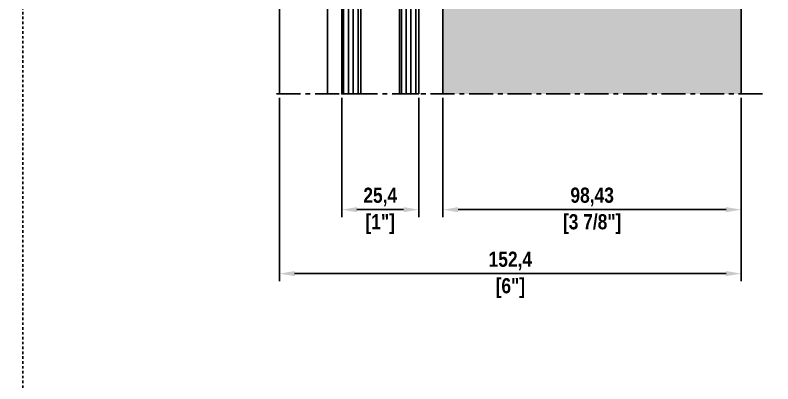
# Model space of a CAD drawing. Header units: millimetres. Extents: x -17234 to -8874, y -2869 to 1211.
# Drawn here: x -14576.8 to -14326.9, y -783.7 to -662.1 of the extents above; entities that cross this region are included whole.
import ezdxf

# ---------------------------------------------------------------- set-up
doc = ezdxf.new("R2010")
doc.units = ezdxf.units.MM
doc.linetypes.add('ACAD_ISO07W100', pattern=[3, 0, -3])
doc.linetypes.add('CENTER', pattern=[50.8, 31.75, -6.35, 6.35, -6.35])
doc.layers.get('Defpoints').update_dxf_attribs({"linetype": 'ACAD_ISO07W100', "true_color": 0x105689})
for name, color, linetype in [('Centerline', 6, 'CENTER'), ('Dim', 5, 'Continuous'), ('Gasket Silicone', 20, 'Continuous'), ('Glass', 4, 'Continuous'), ('Profile View', 9, 'Continuous')]:
    doc.layers.add(name, color=color, linetype=linetype)
doc.styles.add('TXT', font='techb___.ttf')
doc.dimstyles.new('ISO-25$0', dxfattribs={"dimtxt": 2.5, "dimasz": 2.5, "dimexe": 1.25, "dimexo": 0.625, "dimtad": 1, "dimtxsty": 'TXT', "dimcen": 2.5, "dimclrd": 5, "dimclre": 5, "dimclrt": 2, "dimadec": 0, "dimazin": 0, "dimtfac": 1, "dimtmove": 0, "dimatfit": 3, "dimfxl": 1, "dimarcsym": 0})

# ---------------------------------------------------------------- blocks, each defined once
blk = doc.blocks.new('*U4')
at = {"layer": 'Glass', "ltscale": 0.5}
h = blk.add_hatch(dxfattribs=at)
h.set_pattern_fill('ANSI31', color=5, scale=0.5, angle=45)
h.set_pattern_definition([(90, (0, -0.7), (-1.5875, 3e-16), [])])
h.paths.add_polyline_path([(0, 74.3), (6.35, 74.3), (6.35, 0), (0, 0)])
h.paths.add_polyline_path([(25.4, 0), (19.05, 0), (19.05, 74.3), (25.4, 74.3)])
at = {"layer": 'Glass'}
h = blk.add_hatch(dxfattribs=at)
h.set_pattern_fill('DOTS', color=9, scale=0.5)
h.set_pattern_definition([(0, (-1613.78865, -1630.7913), (0.396875, 0.79375), [0, -0.79375])])
h.paths.add_polyline_path([(17.05, 4.2), (8.35, 4.2, -0.414214), (6.35, 6.2), (6.35, 0, -0.20587), (19.05, 0), (19.05, 6.2, -0.414214)])
at = {"layer": 'Defpoints', "linetype": 'ByBlock', "ltscale": 0.5}
for points in [[(0, 74.3), (6.35, 74.3), (6.35, 0), (0, 0)], [(25.4, 0), (19.05, 0), (19.05, 74.3), (25.4, 74.3)]]:
    blk.add_lwpolyline(points, close=True, dxfattribs=at)
at = {"layer": 'Glass'}
for points in [[(0, 74.3), (0, 0), (6.35, 0), (6.35, 74.3)], [(19.05, 74.3), (19.05, 0), (25.4, 0), (25.4, 74.3)]]:
    blk.add_lwpolyline(points, dxfattribs=at)
at = {"layer": 'Glass', "color": 3}
for points in [[(19.05, 6.2), (19.05, 11, 0.414214), (17.05, 13), (8.35, 13, 0.414214), (6.35, 11), (6.35, 6.2, 0.414214), (8.35, 4.2), (17.05, 4.2, 0.414214)], [(18.05, 6.2), (18.05, 11, 0.414214), (17.05, 12), (8.35, 12, 0.414214), (7.35, 11), (7.35, 6.2, 0.414214), (8.35, 5.2), (17.05, 5.2, 0.414214)]]:
    blk.add_lwpolyline(points, format="xyb", close=True, dxfattribs=at)
at = {"layer": 'Glass', "color": 9}
for points in [[(7.64, 5.49), (17.76, 11.71)], [(7.64, 11.71), (17.86, 5.62)]]:
    blk.add_lwpolyline(points, dxfattribs=at)
blk.add_lwpolyline([(6.35, 0, -0.20587), (19.05, 0), (19.05, 6.2, -0.414214), (17.05, 4.2), (8.35, 4.2, -0.414214), (6.35, 6.2)], format="xyb", close=True, dxfattribs=at)
blk = doc.blocks.new('*D20')
at = {"layer": 'Defpoints', "color": 0, "ltscale": 0.5, "transparency": 16777216}
for p in [(-14499.72, -601.09), (-14516.39, -688.09), (-14499.72, -688.09)]:
    blk.add_point(p, dxfattribs=at)
at = {"layer": 'Dim', "color": 5, "lineweight": -2, "ltscale": 0.5, "transparency": 16777216}
for p, q in [((-14500.97, -601.09), (-14518.89, -601.09)), ((-14516.39, -606.09), (-14516.39, -651.96))]:
    blk.add_line(p, q, dxfattribs=at)
at = {"layer": 'Dim', "color": 5, "ltscale": 0.5, "transparency": 16777216}
blk.add_solid([(-14517.23, -606.09), (-14515.56, -606.09), (-14516.39, -601.09)], dxfattribs=at)
at = {"layer": 'Dim', "color": 2, "ltscale": 0.5, "transparency": 16777216, "insert": (-14520.19, -644.59), "char_height": 5, "attachment_point": 5, "rotation": 90, "style": 'TXT'}
blk.add_mtext('C.L.', dxfattribs=at)
blk = doc.blocks.new('*D23')
at = {"layer": 'Defpoints', "color": 0, "transparency": 16777216}
for p in [(-14435.69, -688.09), (-14337.27, -688.09), (-14337.27, -726.26)]:
    blk.add_point(p, dxfattribs=at)
at = {"layer": 'Dim', "color": 5, "lineweight": -2, "transparency": 16777216}
for p, q in [((-14435.69, -689.34), (-14435.69, -728.76)), ((-14337.27, -689.34), (-14337.27, -728.76)), ((-14430.69, -726.26), (-14342.27, -726.26))]:
    blk.add_line(p, q, dxfattribs=at)
at = {"layer": 'Dim', "color": 5, "transparency": 16777216}
for points in [[(-14430.69, -725.42), (-14430.69, -727.09), (-14435.69, -726.26)], [(-14342.27, -725.42), (-14342.27, -727.09), (-14337.27, -726.26)]]:
    blk.add_solid(points, dxfattribs=at)
at = {"layer": 'Dim', "color": 2, "transparency": 16777216, "char_height": 5, "attachment_point": 5, "style": 'TXT'}
for s, insert in [('98,43', (-14386.48, -722.05)), ('[3 7/8"]', (-14386.48, -731))]:
    blk.add_mtext(s, dxfattribs=dict(at, insert=insert))
blk = doc.blocks.new('*D24')
at = {"layer": 'Defpoints', "color": 0, "transparency": 16777216}
for p in [(-14489.67, -688.09), (-14337.27, -688.09), (-14337.27, -747.35)]:
    blk.add_point(p, dxfattribs=at)
at = {"layer": 'Dim', "color": 5, "lineweight": -2, "transparency": 16777216}
for p, q in [((-14489.67, -689.34), (-14489.67, -749.85)), ((-14337.27, -689.34), (-14337.27, -749.85)), ((-14484.67, -747.35), (-14342.27, -747.35))]:
    blk.add_line(p, q, dxfattribs=at)
at = {"layer": 'Dim', "color": 5, "transparency": 16777216}
for points in [[(-14484.67, -746.52), (-14484.67, -748.19), (-14489.67, -747.35)], [(-14342.27, -746.52), (-14342.27, -748.19), (-14337.27, -747.35)]]:
    blk.add_solid(points, dxfattribs=at)
at = {"layer": 'Dim', "color": 2, "transparency": 16777216, "char_height": 5, "attachment_point": 5, "style": 'TXT'}
for s, insert in [('152,4', (-14413.47, -743.16)), ('[6"]', (-14413.47, -752.1))]:
    blk.add_mtext(s, dxfattribs=dict(at, insert=insert))
blk = doc.blocks.new('*D21')
at = {"layer": 'Defpoints', "color": 0, "transparency": 16777216}
for p in [(-14469.09, -688.09), (-14443.69, -688.09), (-14469.09, -726.26)]:
    blk.add_point(p, dxfattribs=at)
at = {"layer": 'Dim', "color": 5, "lineweight": -2, "transparency": 16777216}
for p, q in [((-14469.09, -689.34), (-14469.09, -728.76)), ((-14443.69, -689.34), (-14443.69, -728.76)), ((-14448.69, -726.26), (-14464.09, -726.26))]:
    blk.add_line(p, q, dxfattribs=at)
at = {"layer": 'Dim', "color": 5, "transparency": 16777216}
for points in [[(-14464.09, -725.42), (-14464.09, -727.09), (-14469.09, -726.26)], [(-14448.69, -725.42), (-14448.69, -727.09), (-14443.69, -726.26)]]:
    blk.add_solid(points, dxfattribs=at)
at = {"layer": 'Dim', "color": 2, "transparency": 16777216, "char_height": 5, "attachment_point": 5, "style": 'TXT'}
for s, insert in [('25,4', (-14456.39, -722.07)), ('[1"]', (-14456.39, -731))]:
    blk.add_mtext(s, dxfattribs=dict(at, insert=insert))

msp = doc.modelspace()

# ---------------------------------------------------------------- hatches: boundary and pattern name
at = {"layer": 'Gasket Silicone', "ltscale": 0.5, "true_color": 0x939598}
h = msp.add_hatch(color=252, dxfattribs=at)
h.dxf.hatch_style = 1
h.paths.add_polyline_path([(-14435.693, -688.086), (-14337.268, -688.086), (-14337.268, -550.286), (-14431.193, -550.286), (-14431.193, -594.736), (-14435.693, -594.736)])

# ---------------------------------------------------------------- linework, layer by layer
at = {"layer": 'Centerline', "ltscale": 0.25}
msp.add_lwpolyline([(-14330.243, -688.086), (-14492.143, -688.086)], dxfattribs=at)
at = {"layer": 'Defpoints', "color": 1, "ltscale": 0.5}
for points in [[(-14954.331, -319.239), (-14574.331, -319.239), (-14574.331, -829.239), (-14954.331, -829.239), (-14954.331, -319.239)], [(-14574.331, -319.239), (-14194.331, -319.239), (-14194.331, -829.239), (-14574.331, -829.239), (-14574.331, -319.239)]]:
    msp.add_lwpolyline(points, dxfattribs=at)
at = {"layer": 'Profile View', "ltscale": 0.5}
for points in [[(-14435.693, -594.736), (-14431.193, -594.736), (-14431.193, -550.286), (-14337.268, -550.286), (-14337.268, -688.086)], [(-14473.793, -577.634), (-14473.793, -575.686), (-14489.668, -575.686), (-14489.668, -688.086)], [(-14435.693, -594.736), (-14435.693, -688.086)], [(-14473.793, -626.236), (-14473.793, -688.086)]]:
    msp.add_lwpolyline(points, dxfattribs=at)

# ---------------------------------------------------------------- block references
at = {"layer": 'Glass', "rotation": 180}
msp.add_blockref('*U4', (-14443.693, -613.786), dxfattribs=at)

# ---------------------------------------------------------------- dimensions: what is measured, and where the dimension line sits
at = {"layer": 'Dim', "ltscale": 0.5}
dim = msp.add_linear_dim(base=(-14516.392, -688.086), p1=(-14499.724, -601.086), p2=(-14499.724, -688.086), angle=90, text='C.L.', dimstyle='ISO-25$0', override={"dimscale": 2, "dimpost": '\\X', "dimse2": 1, "dimsd2": 1}, dxfattribs=at)
dim.commit()
dim.dimension.update_dxf_attribs({"geometry": '*D20', "text_midpoint": (-14520.189, -644.586)})
at = {"layer": 'Dim'}
for base, p1, p2, picture, middle in [((-14337.268, -747.352), (-14489.668, -688.086), (-14337.268, -688.086), '*D24', (-14413.468, -747.352)), ((-14469.093, -726.256), (-14443.693, -688.086), (-14469.093, -688.086), '*D21', (-14456.393, -726.256)), ((-14337.268057101, -726.256243382), (-14435.693057101, -688.085684122), (-14337.268057101, -688.085684122), '*D23', (-14386.480557101, -726.256243382))]:
    dim = msp.add_linear_dim(base=base, p1=p1, p2=p2, dimstyle='ISO-25$0', override={"dimscale": 2, "dimpost": '\\X'}, dxfattribs=at)
    dim.commit()
    dim.dimension.update_dxf_attribs({"geometry": picture, "text_midpoint": middle})

doc.saveas('drawing.dxf')
